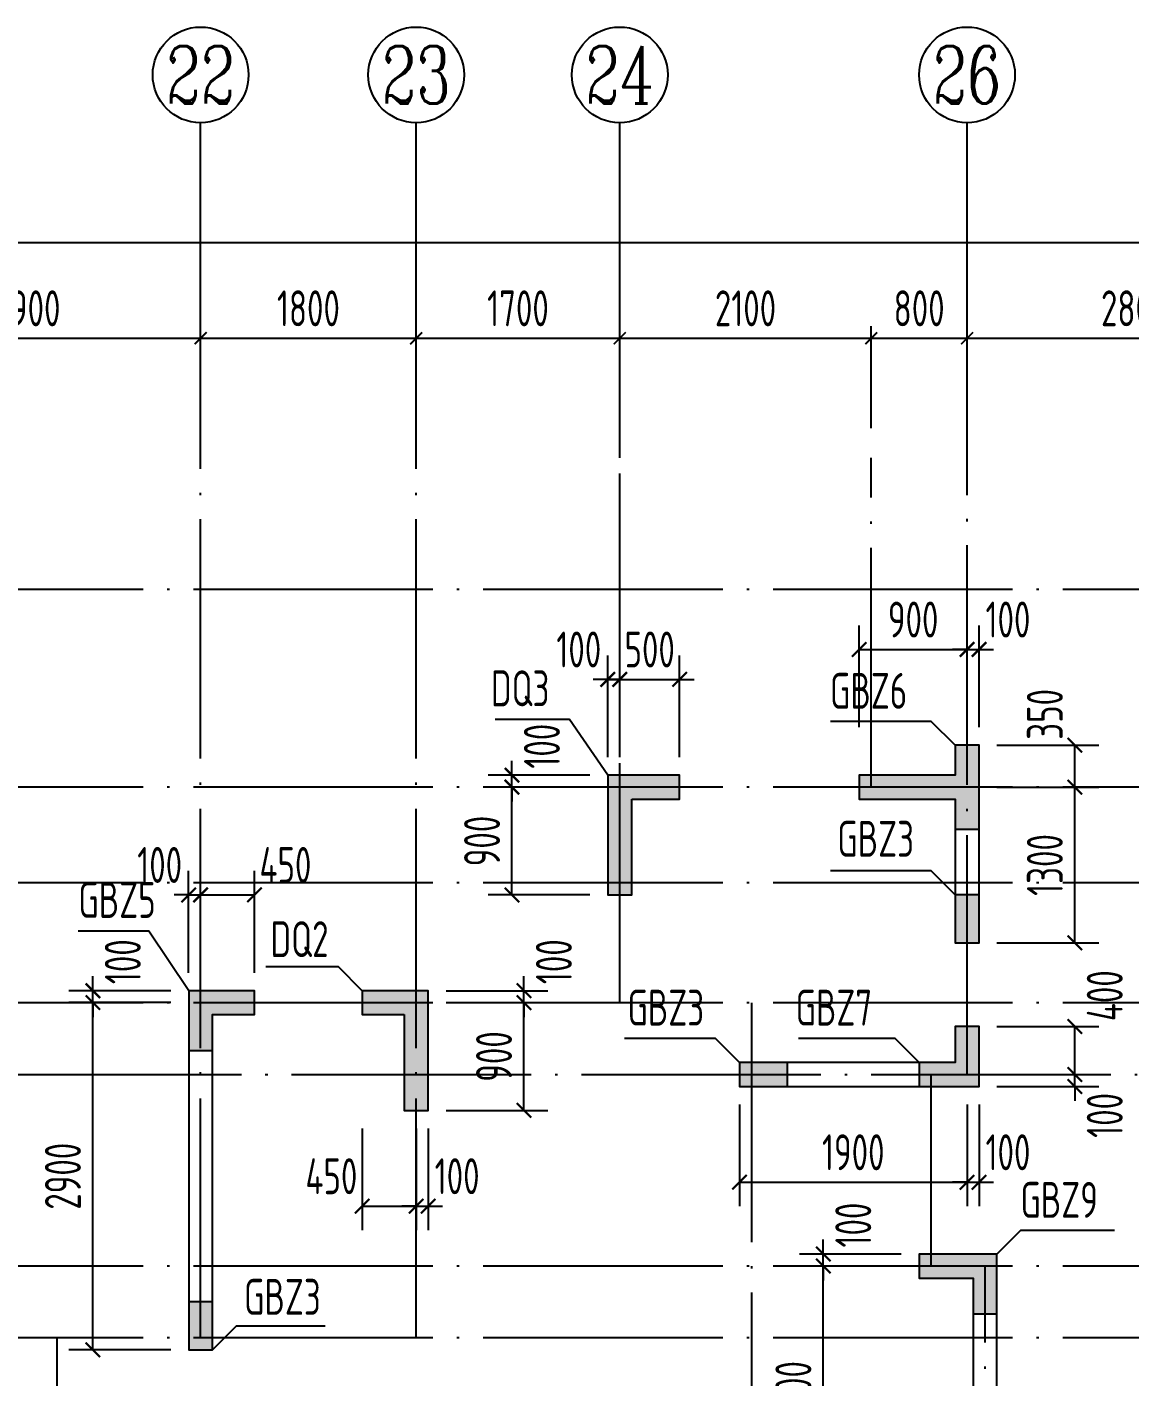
# Model space of a CAD drawing. Extents: x -668857 to 143095, y -247466 to 228182.
# Drawn here: x -299393 to -290182, y -1146 to 10131 of the extents above; entities that cross this region are included whole.
import ezdxf
from ezdxf.enums import TextEntityAlignment as Align

# ---------------------------------------------------------------- set-up
doc = ezdxf.new("R2010")
doc.units = 0
doc.header["$LTSCALE"] = 1000
doc.linetypes.add('DOTE', pattern=[2.42, 2, -0.2, 0.02, -0.2])
doc.layers.get('0').update_dxf_attribs({"linetype": 'CONTINUOUS'})
doc.layers.get('DEFPOINTS').update_dxf_attribs({"linetype": 'CONTINUOUS'})
for name, color, linetype in [('A-AXIS', 1, 'CONTINUOUS'), ('A-DOTE', 10, 'DOTE'), ('AXIS_NUM', 7, 'CONTINUOUS'), ('S-Q墙实线', 6, 'CONTINUOUS'), ('S-Q墙标注', 3, 'CONTINUOUS'), ('S-X详图填充', 252, 'CONTINUOUS'), ('S-X详图实线', 4, 'CONTINUOUS'), ('S-Y一般标注', 3, 'CONTINUOUS'), ('S-Z柱编号', 6, 'CONTINUOUS')]:
    doc.layers.add(name, color=color, linetype=linetype)
doc.styles.add('TSSD_Axis', font='complex.shx', dxfattribs={"width": 0.7, "bigfont": 'hztxt.shx'})
doc.styles.add('TSSD_DIMENSION', font='Tssdeng.shx', dxfattribs={"width": 0.7, "bigfont": 'tssdchn.shx'})
doc.styles.add('TSSD_REIN', font='tssdeng.shx', dxfattribs={"width": 0.7, "height": 300, "bigfont": 'tssdchn.shx'})
doc.styles.add('结构文字', font='zstxt.shx', dxfattribs={"width": 0.7, "bigfont": 'zshz.shx'})
doc.dimstyles.new('STRUCK', dxfattribs={"dimtxt": 400, "dimasz": 121, "dimexe": 200, "dimexo": 150, "dimgap": 115, "dimtad": 1, "dimdec": 0, "dimdsep": 46, "dimtxsty": '结构文字', "dimblk": 'ARCHTICK', "dimcen": 400, "dimclrd": 3, "dimclre": 3, "dimclrt": 7, "dimadec": 0, "dimazin": 0, "dimtfac": 1, "dimtdec": 0, "dimtix": 1, "dimtmove": 2, "dimatfit": 3, "dimldrblk": '_DIMX', "dimfxl": 0, "dimtolj": 1, "dimtzin": 0, "dimarcsym": 0})
doc.dimstyles.new('TSSD_100_100', dxfattribs={"dimtxt": 300, "dimasz": 100, "dimexe": 100, "dimexo": 250, "dimgap": 100, "dimtad": 1, "dimdec": 0, "dimzin": 0, "dimdsep": 46, "dimtxsty": 'TSSD_DIMENSION', "dimblk": 'ARCHTICK', "dimcen": 0, "dimdle": 100, "dimclrt": 7, "dimadec": 0, "dimazin": 0, "dimtfac": 1, "dimtdec": 0, "dimtix": 1, "dimtmove": 2, "dimatfit": 3, "dimldrblk": 'ARCHTICK', "dimfxl": 0, "dimtolj": 1, "dimtzin": 0, "dimarcsym": 0})

# ---------------------------------------------------------------- blocks, each defined once
blk = doc.blocks.new('ts_axno')
at = {"color": 0, "linetype": 'ByBlock', "lineweight": -2}
blk.add_circle((0, 0), 0.5, dxfattribs=at)
at = {"color": 0, "linetype": 'ByBlock', "lineweight": -2, "style": 'TSSD_Axis', "width": 0.7}
blk.add_attdef('A', text='', height=0.6, dxfattribs=at).set_placement((0, 0), align=Align.MIDDLE_CENTER)
blk = doc.blocks.new('_ArchTick')
at = {"color": 0, "linetype": 'ByBlock', "const_width": 0.15}
blk.add_lwpolyline([(-0.5, -0.5), (0.5, 0.5)], dxfattribs=at)
blk = doc.blocks.new('*D109')
at = {"layer": 'DEFPOINTS', "color": 0}
for p in [(34300, 19250), (31400, 18250), (34300, 18250)]:
    blk.add_point(p, dxfattribs=at)
at = {"layer": 'S-Y一般标注', "color": 0, "lineweight": -2}
for p, q in [((31400, 18500), (31400, 19350)), ((34300, 18500), (34300, 19350)), ((31300, 19250), (34400, 19250))]:
    blk.add_line(p, q, dxfattribs=at)
at = {"layer": 'S-Y一般标注', "color": 0, "lineweight": -2, "xscale": 100, "yscale": 100, "zscale": 100, "rotation": 180}
blk.add_blockref('_ArchTick', (31400, 19250), dxfattribs=at)
at = {"layer": 'S-Y一般标注', "color": 0, "lineweight": -2, "xscale": 100, "yscale": 100, "zscale": 100}
blk.add_blockref('_ArchTick', (34300, 19250), dxfattribs=at)
at = {"layer": 'S-Y一般标注', "color": 7, "insert": (32850, 19500), "char_height": 300, "attachment_point": 5, "style": 'TSSD_DIMENSION'}
blk.add_mtext('\\A1;2900', dxfattribs=at)
blk = doc.blocks.new('*D110')
at = {"layer": 'DEFPOINTS', "color": 0}
for p in [(36100, 19250), (34300, 18250), (36100, 18250)]:
    blk.add_point(p, dxfattribs=at)
at = {"layer": 'S-Y一般标注', "color": 0, "lineweight": -2}
for p, q in [((34300, 18500), (34300, 19350)), ((36100, 18500), (36100, 19350)), ((34200, 19250), (36200, 19250))]:
    blk.add_line(p, q, dxfattribs=at)
at = {"layer": 'S-Y一般标注', "color": 0, "lineweight": -2, "xscale": 100, "yscale": 100, "zscale": 100, "rotation": 180}
blk.add_blockref('_ArchTick', (34300, 19250), dxfattribs=at)
at = {"layer": 'S-Y一般标注', "color": 0, "lineweight": -2, "xscale": 100, "yscale": 100, "zscale": 100}
blk.add_blockref('_ArchTick', (36100, 19250), dxfattribs=at)
at = {"layer": 'S-Y一般标注', "color": 7, "insert": (35200, 19500), "char_height": 300, "attachment_point": 5, "style": 'TSSD_DIMENSION'}
blk.add_mtext('\\A1;1800', dxfattribs=at)
blk = doc.blocks.new('*D111')
at = {"layer": 'DEFPOINTS', "color": 0}
for p in [(37800, 19250), (36100, 18250), (37800, 18250)]:
    blk.add_point(p, dxfattribs=at)
at = {"layer": 'S-Y一般标注', "color": 0, "lineweight": -2}
for p, q in [((36100, 18500), (36100, 19350)), ((37800, 18500), (37800, 19350)), ((36000, 19250), (37900, 19250))]:
    blk.add_line(p, q, dxfattribs=at)
at = {"layer": 'S-Y一般标注', "color": 0, "lineweight": -2, "xscale": 100, "yscale": 100, "zscale": 100, "rotation": 180}
blk.add_blockref('_ArchTick', (36100, 19250), dxfattribs=at)
at = {"layer": 'S-Y一般标注', "color": 0, "lineweight": -2, "xscale": 100, "yscale": 100, "zscale": 100}
blk.add_blockref('_ArchTick', (37800, 19250), dxfattribs=at)
at = {"layer": 'S-Y一般标注', "color": 7, "insert": (36950, 19500), "char_height": 300, "attachment_point": 5, "style": 'TSSD_DIMENSION'}
blk.add_mtext('\\A1;1700', dxfattribs=at)
blk = doc.blocks.new('*D112')
at = {"layer": 'DEFPOINTS', "color": 0}
for p in [(40700, 19250), (39900, 18250), (40700, 18250)]:
    blk.add_point(p, dxfattribs=at)
at = {"layer": 'S-Y一般标注', "color": 0, "lineweight": -2}
for p, q in [((39900, 18500), (39900, 19350)), ((40700, 18500), (40700, 19350)), ((39800, 19250), (40800, 19250))]:
    blk.add_line(p, q, dxfattribs=at)
at = {"layer": 'S-Y一般标注', "color": 0, "lineweight": -2, "xscale": 100, "yscale": 100, "zscale": 100, "rotation": 180}
blk.add_blockref('_ArchTick', (39900, 19250), dxfattribs=at)
at = {"layer": 'S-Y一般标注', "color": 0, "lineweight": -2, "xscale": 100, "yscale": 100, "zscale": 100}
blk.add_blockref('_ArchTick', (40700, 19250), dxfattribs=at)
at = {"layer": 'S-Y一般标注', "color": 7, "insert": (40300, 19500), "char_height": 300, "attachment_point": 5, "style": 'TSSD_DIMENSION'}
blk.add_mtext('\\A1;800', dxfattribs=at)
blk = doc.blocks.new('*D113')
at = {"layer": 'DEFPOINTS', "color": 0}
for p in [(43500, 19250), (40700, 18250), (43500, 18250)]:
    blk.add_point(p, dxfattribs=at)
at = {"layer": 'S-Y一般标注', "color": 0, "lineweight": -2}
for p, q in [((40700, 18500), (40700, 19350)), ((43500, 18500), (43500, 19350)), ((40600, 19250), (43600, 19250))]:
    blk.add_line(p, q, dxfattribs=at)
at = {"layer": 'S-Y一般标注', "color": 0, "lineweight": -2, "xscale": 100, "yscale": 100, "zscale": 100, "rotation": 180}
blk.add_blockref('_ArchTick', (40700, 19250), dxfattribs=at)
at = {"layer": 'S-Y一般标注', "color": 0, "lineweight": -2, "xscale": 100, "yscale": 100, "zscale": 100}
blk.add_blockref('_ArchTick', (43500, 19250), dxfattribs=at)
at = {"layer": 'S-Y一般标注', "color": 7, "insert": (42100, 19500), "char_height": 300, "attachment_point": 5, "style": 'TSSD_DIMENSION'}
blk.add_mtext('\\A1;2800', dxfattribs=at)
blk = doc.blocks.new('*D119')
at = {"layer": 'DEFPOINTS', "color": 0}
for p in [(54600, 20050), (4600, 18250), (54600, 18250)]:
    blk.add_point(p, dxfattribs=at)
at = {"layer": 'S-Y一般标注', "color": 0, "lineweight": -2}
for p, q in [((4600, 18500), (4600, 20150)), ((54600, 18500), (54600, 20150)), ((4500, 20050), (54700, 20050))]:
    blk.add_line(p, q, dxfattribs=at)
at = {"layer": 'S-Y一般标注', "color": 0, "lineweight": -2, "xscale": 100, "yscale": 100, "zscale": 100, "rotation": 180}
blk.add_blockref('_ArchTick', (4600, 20050), dxfattribs=at)
at = {"layer": 'S-Y一般标注', "color": 0, "lineweight": -2, "xscale": 100, "yscale": 100, "zscale": 100}
blk.add_blockref('_ArchTick', (54600, 20050), dxfattribs=at)
at = {"layer": 'S-Y一般标注', "color": 7, "insert": (29600, 20300), "char_height": 300, "attachment_point": 5, "style": 'TSSD_DIMENSION'}
blk.add_mtext('\\A1;50000', dxfattribs=at)
blk = doc.blocks.new('*D132')
at = {"layer": 'DEFPOINTS', "color": 0}
for p in [(39900, 19250), (37800, 18250), (39900, 18250)]:
    blk.add_point(p, dxfattribs=at)
at = {"layer": 'S-Y一般标注', "color": 0, "lineweight": -2}
for p, q in [((37800, 18500), (37800, 19350)), ((39900, 18500), (39900, 19350)), ((37700, 19250), (40000, 19250))]:
    blk.add_line(p, q, dxfattribs=at)
at = {"layer": 'S-Y一般标注', "color": 0, "lineweight": -2, "xscale": 100, "yscale": 100, "zscale": 100, "rotation": 180}
blk.add_blockref('_ArchTick', (37800, 19250), dxfattribs=at)
at = {"layer": 'S-Y一般标注', "color": 0, "lineweight": -2, "xscale": 100, "yscale": 100, "zscale": 100}
blk.add_blockref('_ArchTick', (39900, 19250), dxfattribs=at)
at = {"layer": 'S-Y一般标注', "color": 7, "insert": (38850, 19500), "char_height": 300, "attachment_point": 5, "style": 'TSSD_DIMENSION'}
blk.add_mtext('\\A1;2100', dxfattribs=at)
blk = doc.blocks.new('*D1369')
at = {"layer": 'DEFPOINTS', "color": 0}
for p in [(-298843, 1981), (-298043, 1981), (-298043, -919)]:
    blk.add_point(p, dxfattribs=at)
at = {"layer": 'S-Q墙标注', "color": 3, "lineweight": -2}
for p, q in [((-298193, 1981), (-299043, 1981)), ((-298843, -919), (-298843, 1981)), ((-298193, -919), (-299043, -919))]:
    blk.add_line(p, q, dxfattribs=at)
at = {"layer": 'S-Q墙标注', "color": 3, "lineweight": -2, "xscale": 121, "yscale": 121, "zscale": 121}
for p, rotation in [((-298843, 1981), 90), ((-298843, -919), 270)]:
    blk.add_blockref('_ArchTick', p, dxfattribs=dict(at, rotation=rotation))
at = {"layer": 'S-Q墙标注', "color": 7, "insert": (-299093, 531), "char_height": 300, "attachment_point": 5, "rotation": 90, "style": 'TSSD_REIN'}
blk.add_mtext('\\A1;2900', dxfattribs=at)
blk = doc.blocks.new('_DIMX')
blk.add_line((-150, 0), (150, 0))
at = {"const_width": 50}
blk.add_lwpolyline([(-70, -70), (70, 70)], dxfattribs=at)
blk = doc.blocks.new('*D1370')
at = {"layer": 'DEFPOINTS', "color": 0}
for p in [(-298843, 2081), (-298043, 2081), (-298043, 1981)]:
    blk.add_point(p, dxfattribs=at)
at = {"layer": 'S-Q墙标注', "color": 3, "lineweight": -2}
for p, q in [((-298843, 2081), (-298843, 2202)), ((-298193, 2081), (-299043, 2081)), ((-298843, 1981), (-298843, 2081)), ((-298193, 1981), (-299043, 1981)), ((-298843, 1981), (-298843, 1860))]:
    blk.add_line(p, q, dxfattribs=at)
at = {"layer": 'S-Q墙标注', "color": 3, "lineweight": -2, "xscale": 121, "yscale": 121, "zscale": 121}
for p, rotation in [((-298843, 2081), 270), ((-298843, 1981), 90)]:
    blk.add_blockref('_ArchTick', p, dxfattribs=dict(at, rotation=rotation))
at = {"layer": 'S-Q墙标注', "color": 7, "insert": (-298593, 2323), "char_height": 300, "attachment_point": 5, "rotation": 90, "style": 'TSSD_REIN'}
blk.add_mtext('\\A1;100', dxfattribs=at)
blk = doc.blocks.new('*D1371')
at = {"layer": 'DEFPOINTS', "color": 0}
for p in [(-297943, 2881), (-298043, 2081), (-297943, 2081)]:
    blk.add_point(p, dxfattribs=at)
at = {"layer": 'S-Q墙标注', "color": 3, "lineweight": -2}
for p, q in [((-298043, 2231), (-298043, 3081)), ((-297943, 2231), (-297943, 3081)), ((-298043, 2881), (-298164, 2881)), ((-298043, 2881), (-297943, 2881)), ((-297943, 2881), (-297822, 2881))]:
    blk.add_line(p, q, dxfattribs=at)
at = {"layer": 'S-Q墙标注', "color": 3, "lineweight": -2, "xscale": 121, "yscale": 121, "zscale": 121}
blk.add_blockref('_ArchTick', (-298043, 2881), dxfattribs=at)
at = {"layer": 'S-Q墙标注', "color": 3, "lineweight": -2, "xscale": 121, "yscale": 121, "zscale": 121, "rotation": 180}
blk.add_blockref('_ArchTick', (-297943, 2881), dxfattribs=at)
at = {"layer": 'S-Q墙标注', "color": 7, "insert": (-298285, 3131), "char_height": 300, "attachment_point": 5, "style": 'TSSD_REIN'}
blk.add_mtext('\\A1;100', dxfattribs=at)
blk = doc.blocks.new('*D1372')
at = {"layer": 'DEFPOINTS', "color": 0}
for p in [(-297493, 2881), (-297943, 2081), (-297493, 2081)]:
    blk.add_point(p, dxfattribs=at)
at = {"layer": 'S-Q墙标注', "color": 3, "lineweight": -2}
for p, q in [((-297943, 2231), (-297943, 3081)), ((-297493, 2231), (-297493, 3081)), ((-297943, 2881), (-297493, 2881))]:
    blk.add_line(p, q, dxfattribs=at)
at = {"layer": 'S-Q墙标注', "color": 3, "lineweight": -2, "xscale": 121, "yscale": 121, "zscale": 121, "rotation": 180}
blk.add_blockref('_ArchTick', (-297943, 2881), dxfattribs=at)
at = {"layer": 'S-Q墙标注', "color": 3, "lineweight": -2, "xscale": 121, "yscale": 121, "zscale": 121}
blk.add_blockref('_ArchTick', (-297493, 2881), dxfattribs=at)
at = {"layer": 'S-Q墙标注', "color": 7, "insert": (-297235, 3131), "char_height": 300, "attachment_point": 5, "style": 'TSSD_REIN'}
blk.add_mtext('\\A1;450', dxfattribs=at)
blk = doc.blocks.new('*D1373')
at = {"layer": 'DEFPOINTS', "color": 0}
for p in [(-296043, 1981), (-295243, 1981), (-296043, 1081)]:
    blk.add_point(p, dxfattribs=at)
at = {"layer": 'S-Q墙标注', "color": 3, "lineweight": -2}
for p, q in [((-295893, 1981), (-295043, 1981)), ((-295243, 1081), (-295243, 1981)), ((-295893, 1081), (-295043, 1081))]:
    blk.add_line(p, q, dxfattribs=at)
at = {"layer": 'S-Q墙标注', "color": 3, "lineweight": -2, "xscale": 121, "yscale": 121, "zscale": 121}
for p, rotation in [((-295243, 1981), 90), ((-295243, 1081), 270)]:
    blk.add_blockref('_ArchTick', p, dxfattribs=dict(at, rotation=rotation))
at = {"layer": 'S-Q墙标注', "color": 7, "insert": (-295493, 1531), "char_height": 300, "attachment_point": 5, "rotation": 90, "style": 'TSSD_REIN'}
blk.add_mtext('\\A1;900', dxfattribs=at)
blk = doc.blocks.new('*D1374')
at = {"layer": 'DEFPOINTS', "color": 0}
for p in [(-296043, 2081), (-295243, 2081), (-296043, 1981)]:
    blk.add_point(p, dxfattribs=at)
at = {"layer": 'S-Q墙标注', "color": 3, "lineweight": -2}
for p, q in [((-295243, 2081), (-295243, 2202)), ((-295893, 2081), (-295043, 2081)), ((-295243, 1981), (-295243, 2081)), ((-295893, 1981), (-295043, 1981)), ((-295243, 1981), (-295243, 1860))]:
    blk.add_line(p, q, dxfattribs=at)
at = {"layer": 'S-Q墙标注', "color": 3, "lineweight": -2, "xscale": 121, "yscale": 121, "zscale": 121}
for p, rotation in [((-295243, 2081), 270), ((-295243, 1981), 90)]:
    blk.add_blockref('_ArchTick', p, dxfattribs=dict(at, rotation=rotation))
at = {"layer": 'S-Q墙标注', "color": 7, "insert": (-294993, 2323), "char_height": 300, "attachment_point": 5, "rotation": 90, "style": 'TSSD_REIN'}
blk.add_mtext('\\A1;100', dxfattribs=at)
blk = doc.blocks.new('*D1375')
at = {"layer": 'DEFPOINTS', "color": 0}
for p in [(-296593, 1081), (-296143, 1081), (-296143, 281)]:
    blk.add_point(p, dxfattribs=at)
at = {"layer": 'S-Q墙标注', "color": 3, "lineweight": -2}
for p, q in [((-296593, 931), (-296593, 81)), ((-296143, 931), (-296143, 81)), ((-296593, 281), (-296143, 281))]:
    blk.add_line(p, q, dxfattribs=at)
at = {"layer": 'S-Q墙标注', "color": 3, "lineweight": -2, "xscale": 121, "yscale": 121, "zscale": 121, "rotation": 180}
blk.add_blockref('_ArchTick', (-296593, 281), dxfattribs=at)
at = {"layer": 'S-Q墙标注', "color": 3, "lineweight": -2, "xscale": 121, "yscale": 121, "zscale": 121}
blk.add_blockref('_ArchTick', (-296143, 281), dxfattribs=at)
at = {"layer": 'S-Q墙标注', "color": 7, "insert": (-296851, 531), "char_height": 300, "attachment_point": 5, "style": 'TSSD_REIN'}
blk.add_mtext('\\A1;450', dxfattribs=at)
blk = doc.blocks.new('*D1376')
at = {"layer": 'DEFPOINTS', "color": 0}
for p in [(-296143, 1081), (-296043, 1081), (-296043, 281)]:
    blk.add_point(p, dxfattribs=at)
at = {"layer": 'S-Q墙标注', "color": 3, "lineweight": -2}
for p, q in [((-296143, 931), (-296143, 81)), ((-296043, 931), (-296043, 81)), ((-296143, 281), (-296264, 281)), ((-296143, 281), (-296043, 281)), ((-296043, 281), (-295922, 281))]:
    blk.add_line(p, q, dxfattribs=at)
at = {"layer": 'S-Q墙标注', "color": 3, "lineweight": -2, "xscale": 121, "yscale": 121, "zscale": 121}
blk.add_blockref('_ArchTick', (-296143, 281), dxfattribs=at)
at = {"layer": 'S-Q墙标注', "color": 3, "lineweight": -2, "xscale": 121, "yscale": 121, "zscale": 121, "rotation": 180}
blk.add_blockref('_ArchTick', (-296043, 281), dxfattribs=at)
at = {"layer": 'S-Q墙标注', "color": 7, "insert": (-295801, 531), "char_height": 300, "attachment_point": 5, "style": 'TSSD_REIN'}
blk.add_mtext('\\A1;100', dxfattribs=at)
blk = doc.blocks.new('*D1377')
at = {"layer": 'DEFPOINTS', "color": 0}
for p in [(-291443, 1381), (-290643, 1381), (-291443, 1281)]:
    blk.add_point(p, dxfattribs=at)
at = {"layer": 'S-Q墙标注', "color": 3, "lineweight": -2}
for p, q in [((-290643, 1381), (-290643, 1502)), ((-291293, 1381), (-290443, 1381)), ((-290643, 1281), (-290643, 1381)), ((-291293, 1281), (-290443, 1281)), ((-290643, 1281), (-290643, 1160))]:
    blk.add_line(p, q, dxfattribs=at)
at = {"layer": 'S-Q墙标注', "color": 3, "lineweight": -2, "xscale": 121, "yscale": 121, "zscale": 121}
for p, rotation in [((-290643, 1381), 270), ((-290643, 1281), 90)]:
    blk.add_blockref('_ArchTick', p, dxfattribs=dict(at, rotation=rotation))
at = {"layer": 'S-Q墙标注', "color": 7, "insert": (-290393, 1039), "char_height": 300, "attachment_point": 5, "rotation": 90, "style": 'TSSD_REIN'}
blk.add_mtext('\\A1;100', dxfattribs=at)
blk = doc.blocks.new('*D1378')
at = {"layer": 'DEFPOINTS', "color": 0}
for p in [(-291443, 1781), (-290643, 1781), (-291443, 1381)]:
    blk.add_point(p, dxfattribs=at)
at = {"layer": 'S-Q墙标注', "color": 3, "lineweight": -2}
for p, q in [((-291293, 1781), (-290443, 1781)), ((-290643, 1381), (-290643, 1781)), ((-291293, 1381), (-290443, 1381))]:
    blk.add_line(p, q, dxfattribs=at)
at = {"layer": 'S-Q墙标注', "color": 3, "lineweight": -2, "xscale": 121, "yscale": 121, "zscale": 121}
for p, rotation in [((-290643, 1781), 90), ((-290643, 1381), 270)]:
    blk.add_blockref('_ArchTick', p, dxfattribs=dict(at, rotation=rotation))
at = {"layer": 'S-Q墙标注', "color": 7, "insert": (-290393, 2039), "char_height": 300, "attachment_point": 5, "rotation": 90, "style": 'TSSD_REIN'}
blk.add_mtext('\\A1;400', dxfattribs=at)
blk = doc.blocks.new('*D1379')
at = {"layer": 'DEFPOINTS', "color": 0}
for p in [(-293443, 1281), (-291543, 1281), (-291543, 481)]:
    blk.add_point(p, dxfattribs=at)
at = {"layer": 'S-Q墙标注', "color": 3, "lineweight": -2}
for p, q in [((-293443, 1131), (-293443, 281)), ((-291543, 1131), (-291543, 281)), ((-293443, 481), (-291543, 481))]:
    blk.add_line(p, q, dxfattribs=at)
at = {"layer": 'S-Q墙标注', "color": 3, "lineweight": -2, "xscale": 121, "yscale": 121, "zscale": 121, "rotation": 180}
blk.add_blockref('_ArchTick', (-293443, 481), dxfattribs=at)
at = {"layer": 'S-Q墙标注', "color": 3, "lineweight": -2, "xscale": 121, "yscale": 121, "zscale": 121}
blk.add_blockref('_ArchTick', (-291543, 481), dxfattribs=at)
at = {"layer": 'S-Q墙标注', "color": 7, "insert": (-292493, 731), "char_height": 300, "attachment_point": 5, "style": 'TSSD_REIN'}
blk.add_mtext('\\A1;1900', dxfattribs=at)
blk = doc.blocks.new('*D1380')
at = {"layer": 'DEFPOINTS', "color": 0}
for p in [(-291543, 1281), (-291443, 1281), (-291443, 481)]:
    blk.add_point(p, dxfattribs=at)
at = {"layer": 'S-Q墙标注', "color": 3, "lineweight": -2}
for p, q in [((-291543, 1131), (-291543, 281)), ((-291443, 1131), (-291443, 281)), ((-291543, 481), (-291664, 481)), ((-291543, 481), (-291443, 481)), ((-291443, 481), (-291322, 481))]:
    blk.add_line(p, q, dxfattribs=at)
at = {"layer": 'S-Q墙标注', "color": 3, "lineweight": -2, "xscale": 121, "yscale": 121, "zscale": 121}
blk.add_blockref('_ArchTick', (-291543, 481), dxfattribs=at)
at = {"layer": 'S-Q墙标注', "color": 3, "lineweight": -2, "xscale": 121, "yscale": 121, "zscale": 121, "rotation": 180}
blk.add_blockref('_ArchTick', (-291443, 481), dxfattribs=at)
at = {"layer": 'S-Q墙标注', "color": 7, "insert": (-291201, 731), "char_height": 300, "attachment_point": 5, "style": 'TSSD_REIN'}
blk.add_mtext('\\A1;100', dxfattribs=at)
blk = doc.blocks.new('*D1381')
at = {"layer": 'DEFPOINTS', "color": 0}
for p in [(-295343, 3781), (-294543, 3781), (-294543, 2881)]:
    blk.add_point(p, dxfattribs=at)
at = {"layer": 'S-Q墙标注', "color": 3, "lineweight": -2}
for p, q in [((-294693, 3781), (-295543, 3781)), ((-295343, 2881), (-295343, 3781)), ((-294693, 2881), (-295543, 2881))]:
    blk.add_line(p, q, dxfattribs=at)
at = {"layer": 'S-Q墙标注', "color": 3, "lineweight": -2, "xscale": 121, "yscale": 121, "zscale": 121}
for p, rotation in [((-295343, 3781), 90), ((-295343, 2881), 270)]:
    blk.add_blockref('_ArchTick', p, dxfattribs=dict(at, rotation=rotation))
at = {"layer": 'S-Q墙标注', "color": 7, "insert": (-295593, 3331), "char_height": 300, "attachment_point": 5, "rotation": 90, "style": 'TSSD_REIN'}
blk.add_mtext('\\A1;900', dxfattribs=at)
blk = doc.blocks.new('*D1382')
at = {"layer": 'DEFPOINTS', "color": 0}
for p in [(-295343, 3881), (-294543, 3881), (-294543, 3781)]:
    blk.add_point(p, dxfattribs=at)
at = {"layer": 'S-Q墙标注', "color": 3, "lineweight": -2}
for p, q in [((-295343, 3881), (-295343, 4002)), ((-294693, 3881), (-295543, 3881)), ((-295343, 3781), (-295343, 3881)), ((-294693, 3781), (-295543, 3781)), ((-295343, 3781), (-295343, 3660))]:
    blk.add_line(p, q, dxfattribs=at)
at = {"layer": 'S-Q墙标注', "color": 3, "lineweight": -2, "xscale": 121, "yscale": 121, "zscale": 121}
for p, rotation in [((-295343, 3881), 270), ((-295343, 3781), 90)]:
    blk.add_blockref('_ArchTick', p, dxfattribs=dict(at, rotation=rotation))
at = {"layer": 'S-Q墙标注', "color": 7, "insert": (-295093, 4123), "char_height": 300, "attachment_point": 5, "rotation": 90, "style": 'TSSD_REIN'}
blk.add_mtext('\\A1;100', dxfattribs=at)
blk = doc.blocks.new('*D1383')
at = {"layer": 'DEFPOINTS', "color": 0}
for p in [(-294443, 4681), (-294543, 3881), (-294443, 3881)]:
    blk.add_point(p, dxfattribs=at)
at = {"layer": 'S-Q墙标注', "color": 3, "lineweight": -2}
for p, q in [((-294543, 4031), (-294543, 4881)), ((-294443, 4031), (-294443, 4881)), ((-294543, 4681), (-294664, 4681)), ((-294543, 4681), (-294443, 4681)), ((-294443, 4681), (-294322, 4681))]:
    blk.add_line(p, q, dxfattribs=at)
at = {"layer": 'S-Q墙标注', "color": 3, "lineweight": -2, "xscale": 121, "yscale": 121, "zscale": 121}
blk.add_blockref('_ArchTick', (-294543, 4681), dxfattribs=at)
at = {"layer": 'S-Q墙标注', "color": 3, "lineweight": -2, "xscale": 121, "yscale": 121, "zscale": 121, "rotation": 180}
blk.add_blockref('_ArchTick', (-294443, 4681), dxfattribs=at)
at = {"layer": 'S-Q墙标注', "color": 7, "insert": (-294785, 4931), "char_height": 300, "attachment_point": 5, "style": 'TSSD_REIN'}
blk.add_mtext('\\A1;100', dxfattribs=at)
blk = doc.blocks.new('*D1384')
at = {"layer": 'DEFPOINTS', "color": 0}
for p in [(-293943, 4681), (-294443, 3881), (-293943, 3881)]:
    blk.add_point(p, dxfattribs=at)
at = {"layer": 'S-Q墙标注', "color": 3, "lineweight": -2}
for p, q in [((-294443, 4031), (-294443, 4881)), ((-293943, 4031), (-293943, 4881)), ((-294443, 4681), (-294564, 4681)), ((-294443, 4681), (-293943, 4681)), ((-293943, 4681), (-293822, 4681))]:
    blk.add_line(p, q, dxfattribs=at)
at = {"layer": 'S-Q墙标注', "color": 3, "lineweight": -2, "xscale": 121, "yscale": 121, "zscale": 121}
blk.add_blockref('_ArchTick', (-294443, 4681), dxfattribs=at)
at = {"layer": 'S-Q墙标注', "color": 3, "lineweight": -2, "xscale": 121, "yscale": 121, "zscale": 121, "rotation": 180}
blk.add_blockref('_ArchTick', (-293943, 4681), dxfattribs=at)
at = {"layer": 'S-Q墙标注', "color": 7, "insert": (-294193, 4931), "char_height": 300, "attachment_point": 5, "style": 'TSSD_REIN'}
blk.add_mtext('\\A1;500', dxfattribs=at)
blk = doc.blocks.new('*D1386')
at = {"layer": 'DEFPOINTS', "color": 0}
for p in [(-292743, -219), (-291943, -219), (-291943, -2319)]:
    blk.add_point(p, dxfattribs=at)
at = {"layer": 'S-Q墙标注', "color": 3, "lineweight": -2}
for p, q in [((-292093, -219), (-292943, -219)), ((-292743, -2319), (-292743, -219)), ((-292093, -2319), (-292943, -2319))]:
    blk.add_line(p, q, dxfattribs=at)
at = {"layer": 'S-Q墙标注', "color": 3, "lineweight": -2, "xscale": 121, "yscale": 121, "zscale": 121}
for p, rotation in [((-292743, -219), 90), ((-292743, -2319), 270)]:
    blk.add_blockref('_ArchTick', p, dxfattribs=dict(at, rotation=rotation))
at = {"layer": 'S-Q墙标注', "color": 7, "insert": (-292993, -1269), "char_height": 300, "attachment_point": 5, "rotation": 90, "style": 'TSSD_REIN'}
blk.add_mtext('\\A1;2100', dxfattribs=at)
blk = doc.blocks.new('*D1387')
at = {"layer": 'DEFPOINTS', "color": 0}
for p in [(-292743, -119), (-291943, -119), (-291943, -219)]:
    blk.add_point(p, dxfattribs=at)
at = {"layer": 'S-Q墙标注', "color": 3, "lineweight": -2}
for p, q in [((-292743, -119), (-292743, 2)), ((-292093, -119), (-292943, -119)), ((-292093, -219), (-292943, -219)), ((-292743, -219), (-292743, -119)), ((-292743, -219), (-292743, -340))]:
    blk.add_line(p, q, dxfattribs=at)
at = {"layer": 'S-Q墙标注', "color": 3, "lineweight": -2, "xscale": 121, "yscale": 121, "zscale": 121}
for p, rotation in [((-292743, -119), 270), ((-292743, -219), 90)]:
    blk.add_blockref('_ArchTick', p, dxfattribs=dict(at, rotation=rotation))
at = {"layer": 'S-Q墙标注', "color": 7, "insert": (-292493, 123), "char_height": 300, "attachment_point": 5, "rotation": 90, "style": 'TSSD_REIN'}
blk.add_mtext('\\A1;100', dxfattribs=at)
blk = doc.blocks.new('*D1289')
at = {"layer": 'DEFPOINTS', "color": 0}
for p in [(-291443, 3781), (-290643, 3781), (-291443, 2481)]:
    blk.add_point(p, dxfattribs=at)
at = {"layer": 'S-Q墙标注', "color": 3, "lineweight": -2}
for p, q in [((-291293, 3781), (-290443, 3781)), ((-290643, 2481), (-290643, 3781)), ((-291293, 2481), (-290443, 2481))]:
    blk.add_line(p, q, dxfattribs=at)
at = {"layer": 'S-Q墙标注', "color": 3, "lineweight": -2, "xscale": 121, "yscale": 121, "zscale": 121}
for p, rotation in [((-290643, 3781), 90), ((-290643, 2481), 270)]:
    blk.add_blockref('_ArchTick', p, dxfattribs=dict(at, rotation=rotation))
at = {"layer": 'S-Q墙标注', "color": 7, "insert": (-290893, 3131), "char_height": 300, "attachment_point": 5, "rotation": 90, "style": 'TSSD_REIN'}
blk.add_mtext('\\A1;1300', dxfattribs=at)
blk = doc.blocks.new('*D1290')
at = {"layer": 'DEFPOINTS', "color": 0}
for p in [(-291443, 4131), (-290643, 4131), (-291443, 3781)]:
    blk.add_point(p, dxfattribs=at)
at = {"layer": 'S-Q墙标注', "color": 3, "lineweight": -2}
for p, q in [((-291293, 4131), (-290443, 4131)), ((-290643, 3781), (-290643, 4131)), ((-291293, 3781), (-290443, 3781))]:
    blk.add_line(p, q, dxfattribs=at)
at = {"layer": 'S-Q墙标注', "color": 3, "lineweight": -2, "xscale": 121, "yscale": 121, "zscale": 121}
for p, rotation in [((-290643, 4131), 90), ((-290643, 3781), 270)]:
    blk.add_blockref('_ArchTick', p, dxfattribs=dict(at, rotation=rotation))
at = {"layer": 'S-Q墙标注', "color": 7, "insert": (-290893, 4389), "char_height": 300, "attachment_point": 5, "rotation": 90, "style": 'TSSD_REIN'}
blk.add_mtext('\\A1;350', dxfattribs=at)
blk = doc.blocks.new('*D1291')
at = {"layer": 'DEFPOINTS', "color": 0}
for p in [(-291543, 4931), (-292443, 4131), (-291543, 4131)]:
    blk.add_point(p, dxfattribs=at)
at = {"layer": 'S-Q墙标注', "color": 3, "lineweight": -2}
for p, q in [((-292443, 4281), (-292443, 5131)), ((-291543, 4281), (-291543, 5131)), ((-292443, 4931), (-291543, 4931))]:
    blk.add_line(p, q, dxfattribs=at)
at = {"layer": 'S-Q墙标注', "color": 3, "lineweight": -2, "xscale": 121, "yscale": 121, "zscale": 121, "rotation": 180}
blk.add_blockref('_ArchTick', (-292443, 4931), dxfattribs=at)
at = {"layer": 'S-Q墙标注', "color": 3, "lineweight": -2, "xscale": 121, "yscale": 121, "zscale": 121}
blk.add_blockref('_ArchTick', (-291543, 4931), dxfattribs=at)
at = {"layer": 'S-Q墙标注', "color": 7, "insert": (-291993, 5181), "char_height": 300, "attachment_point": 5, "style": 'TSSD_REIN'}
blk.add_mtext('\\A1;900', dxfattribs=at)
blk = doc.blocks.new('*D1292')
at = {"layer": 'DEFPOINTS', "color": 0}
for p in [(-291443, 4931), (-291543, 4131), (-291443, 4131)]:
    blk.add_point(p, dxfattribs=at)
at = {"layer": 'S-Q墙标注', "color": 3, "lineweight": -2}
for p, q in [((-291543, 4281), (-291543, 5131)), ((-291443, 4281), (-291443, 5131)), ((-291543, 4931), (-291664, 4931)), ((-291543, 4931), (-291443, 4931)), ((-291443, 4931), (-291322, 4931))]:
    blk.add_line(p, q, dxfattribs=at)
at = {"layer": 'S-Q墙标注', "color": 3, "lineweight": -2, "xscale": 121, "yscale": 121, "zscale": 121}
blk.add_blockref('_ArchTick', (-291543, 4931), dxfattribs=at)
at = {"layer": 'S-Q墙标注', "color": 3, "lineweight": -2, "xscale": 121, "yscale": 121, "zscale": 121, "rotation": 180}
blk.add_blockref('_ArchTick', (-291443, 4931), dxfattribs=at)
at = {"layer": 'S-Q墙标注', "color": 7, "insert": (-291201, 5181), "char_height": 300, "attachment_point": 5, "style": 'TSSD_REIN'}
blk.add_mtext('\\A1;100', dxfattribs=at)
blk = doc.blocks.new('20210726.16395156')
at = {"layer": 'A-AXIS'}
for p, q in [((34300, 18249.9), (34300, 21049.9)), ((36100, 18249.9), (36100, 21049.9)), ((37800, 18249.9), (37800, 21049.9)), ((40700, 18249.9), (40700, 21049.9))]:
    blk.add_line(p, q, dxfattribs=at)
at = {"layer": 'A-DOTE'}
for p, q in [((34300, 10900), (34300, 18249.9)), ((36100, 10900), (36100, 18249.9)), ((37800, 13700), (37800, 18249.9)), ((39900, 15500), (39900, 18249.9)), ((40700, 13100.3), (40700, 18249.9)), ((55600, 17150), (3600, 17150)), ((55600, 15500), (3600, 15500)), ((55600, 14700), (3600, 14700)), ((55600, 13700), (3600, 13700)), ((38900.2, 13700), (38900, 3600)), ((3600, 13100.3), (55600, 13100.3)), ((40400, 11500), (40400, 13100)), ((55600, 11500), (3600, 11500)), ((40850, 3600.2), (40850, 11500)), ((55600, 10900), (3600, 10900)), ((33100, 10900), (33100, 3600))]:
    blk.add_line(p, q, dxfattribs=at)
at = {"layer": 'A-AXIS'}
ref = blk.add_blockref('ts_axno', (34300, 21449.9), dxfattribs=dict(at, xscale=800, yscale=800, zscale=800))
ref.add_attrib('14', '22', dxfattribs={"layer": 'AXIS_NUM', "height": 480, "style": 'TSSD_Axis', "width": 0.7}).set_placement((34300, 21449.9), align=Align.MIDDLE_CENTER)
ref = blk.add_blockref('ts_axno', (36100, 21449.9), dxfattribs=dict(at, xscale=800, yscale=800, zscale=800))
ref.add_attrib('15', '23', dxfattribs={"layer": 'AXIS_NUM', "height": 480, "style": 'TSSD_Axis', "width": 0.7}).set_placement((36100, 21449.9), align=Align.MIDDLE_CENTER)
ref = blk.add_blockref('ts_axno', (37800, 21449.9), dxfattribs=dict(at, xscale=800, yscale=800, zscale=800))
ref.add_attrib('16', '24', dxfattribs={"layer": 'AXIS_NUM', "height": 480, "style": 'TSSD_Axis', "width": 0.7}).set_placement((37800, 21449.9), align=Align.MIDDLE_CENTER)
ref = blk.add_blockref('ts_axno', (40700, 21449.9), dxfattribs=dict(at, xscale=800, yscale=800, zscale=800))
ref.add_attrib('17', '26', dxfattribs={"layer": 'AXIS_NUM', "height": 480, "style": 'TSSD_Axis', "width": 0.7}).set_placement((40700, 21449.9), align=Align.MIDDLE_CENTER)
at = {"layer": 'S-Y一般标注'}
for base, p1, p2, picture, middle in [((54600, 20049.9), (4600, 18249.9), (54600, 18249.9), '*D119', (29600, 20299.9)), ((34300, 19249.9), (31400, 18249.9), (34300, 18249.9), '*D109', (32850, 19499.9)), ((36100, 19249.9), (34300, 18249.9), (36100, 18249.9), '*D110', (35200, 19499.9)), ((37800, 19249.9), (36100, 18249.9), (37800, 18249.9), '*D111', (36950, 19499.9)), ((39900, 19249.9), (37800, 18249.9), (39900, 18249.9), '*D132', (38850, 19499.9)), ((40700, 19249.9), (39900, 18249.9), (40700, 18249.9), '*D112', (40300, 19499.9)), ((43500, 19249.9), (40700, 18249.9), (43500, 18249.9), '*D113', (42100, 19499.9))]:
    dim = blk.add_linear_dim(base=base, p1=p1, p2=p2, dimstyle='TSSD_100_100', dxfattribs=at)
    dim.commit()
    dim.dimension.update_dxf_attribs({"geometry": picture, "text_midpoint": middle})

msp = doc.modelspace()

# ---------------------------------------------------------------- hatches: boundary and pattern name
at = {"layer": 'S-X详图填充'}
h = msp.add_hatch(color=256, dxfattribs=at)
h.dxf.hatch_style = 1
h.paths.add_polyline_path([(-291642.91, 3430.22), (-291442.91, 3430.22), (-291442.91, 4130.68), (-291642.91, 4130.68), (-291642.91, 3880.68), (-292443.04, 3880.68), (-292443.04, 3680.68), (-291642.91, 3680.68)])
h = msp.add_hatch(color=256, dxfattribs=at)
h.dxf.hatch_style = 1
h.paths.add_polyline_path([(-294342.91, 3680.68), (-293943, 3680.68), (-293943, 3880.68), (-294542.91, 3880.68), (-294542.91, 2880.68), (-294342.91, 2880.68)])
h = msp.add_hatch(color=256, dxfattribs=at)
h.dxf.hatch_style = 1
h.paths.add_polyline_path([(-291442.91, 2880.68), (-291642.91, 2880.68), (-291642.91, 2480.68), (-291442.91, 2480.68)])
h = msp.add_hatch(color=256, dxfattribs=at)
h.dxf.hatch_style = 1
h.paths.add_polyline_path([(-298042.91, 1580.68), (-297842.91, 1580.68), (-297842.91, 1880.68), (-297492.91, 1880.68), (-297492.91, 2080.68), (-298042.91, 2080.68)])
h = msp.add_hatch(color=256, dxfattribs=at)
h.dxf.hatch_style = 1
h.paths.add_polyline_path([(-296242.91, 1880.68), (-296242.91, 1080.68), (-296042.91, 1080.68), (-296042.91, 2080.68), (-296592.82, 2080.68), (-296592.82, 1880.68)])
h = msp.add_hatch(color=256, dxfattribs=at)
h.dxf.hatch_style = 1
h.paths.add_polyline_path([(-291942.91, 1480.95), (-291942.91, 1280.95), (-291442.91, 1280.95), (-291442.91, 1780.95), (-291642.91, 1780.95), (-291642.91, 1480.95)])
h = msp.add_hatch(color=256, dxfattribs=at)
h.dxf.hatch_style = 1
h.paths.add_polyline_path([(-293042.91, 1280.95), (-293042.91, 1480.95), (-293442.91, 1480.95), (-293442.91, 1280.95)])
h = msp.add_hatch(color=256, dxfattribs=at)
h.dxf.hatch_style = 1
h.paths.add_polyline_path([(-291492.91, -619.32), (-291292.91, -619.32), (-291292.91, -119.32), (-291942.98, -119.32), (-291942.98, -319.32), (-291492.91, -319.32)])
h = msp.add_hatch(color=256, dxfattribs=at)
h.dxf.hatch_style = 1
h.paths.add_polyline_path([(-297842.91, -519.32), (-298042.91, -519.32), (-298042.91, -919.32), (-297842.91, -919.32)])

# ---------------------------------------------------------------- linework, layer by layer
at = {"layer": 'S-Q墙实线'}
msp.add_lwpolyline([(-291442.91, 3780.68), (-291442.91, 4130.68), (-291642.91, 4130.68), (-291642.91, 3880.68), (-292443.04, 3880.68), (-292443.04, 3680.68), (-291642.91, 3680.68), (-291642.91, 2480.68), (-291442.91, 2480.68), (-291442.91, 3780.68)], dxfattribs=at)
for points in [[(-294342.91, 3680.68), (-293943, 3680.68), (-293943, 3880.68), (-294542.91, 3880.68), (-294542.91, 2880.68), (-294342.91, 2880.68)], [(-298042.91, 2080.68), (-298042.91, -919.32), (-297842.91, -919.32), (-297842.91, 1880.68), (-297492.91, 1880.68), (-297492.91, 2080.68)], [(-296242.91, 1880.68), (-296242.91, 1080.68), (-296042.91, 1080.68), (-296042.91, 2080.68), (-296592.82, 2080.68), (-296592.82, 1880.68)], [(-293442.91, 1280.95), (-291842.98, 1280.95), (-291442.91, 1280.95), (-291442.91, 1780.95), (-291642.91, 1780.95), (-291642.91, 1480.95), (-291842.98, 1480.95), (-293442.91, 1480.95)], [(-291492.91, -319.32), (-291492.91, -2419.32), (-291092.91, -2419.32), (-291092.91, -2219.32), (-291292.91, -2219.32), (-291292.91, -119.32), (-291942.98, -119.32), (-291942.98, -319.32)]]:
    msp.add_lwpolyline(points, close=True, dxfattribs=at)
at = {"layer": 'S-X详图实线'}
for points in [[(-291642.91, 3430.22), (-291442.91, 3430.22), (-291442.91, 4130.68), (-291642.91, 4130.68), (-291642.91, 3880.68), (-292443.04, 3880.68), (-292443.04, 3680.68), (-291642.91, 3680.68), (-291642.91, 3680.68)], [(-294342.91, 3680.68), (-293943, 3680.68), (-293943, 3880.68), (-294542.91, 3880.68), (-294542.91, 2880.68), (-294342.91, 2880.68), (-294342.91, 3680.68)], [(-291442.91, 2880.68), (-291642.91, 2880.68), (-291642.91, 2480.68), (-291442.91, 2480.68), (-291442.91, 2880.68)], [(-298042.91, 1580.68), (-297842.91, 1580.68), (-297842.91, 1880.68), (-297492.91, 1880.68), (-297492.91, 2080.68), (-298042.91, 2080.68), (-298042.91, 1580.68)], [(-296242.91, 1880.68), (-296242.91, 1080.68), (-296042.91, 1080.68), (-296042.91, 2080.68), (-296592.82, 2080.68), (-296592.82, 1880.68), (-296242.91, 1880.68)], [(-291942.91, 1480.95), (-291942.91, 1280.95), (-291442.91, 1280.95), (-291442.91, 1780.95), (-291642.91, 1780.95), (-291642.91, 1480.95), (-291942.91, 1480.95)], [(-293042.91, 1280.95), (-293042.91, 1480.95), (-293442.91, 1480.95), (-293442.91, 1280.95), (-293042.91, 1280.95)], [(-291492.91, -619.32), (-291292.91, -619.32), (-291292.91, -119.32), (-291942.98, -119.32), (-291942.98, -319.32), (-291492.91, -319.32), (-291492.91, -619.32)], [(-297842.91, -519.32), (-298042.91, -519.32), (-298042.91, -919.32), (-297842.91, -919.32), (-297842.91, -519.32)]]:
    msp.add_lwpolyline(points, close=True, dxfattribs=at)
at = {"layer": 'S-Z柱编号', "color": 7}
for points in [[(-294542.91, 3880.68), (-294862.62, 4345.74), (-295483.41, 4345.74)], [(-291642.91, 4130.68), (-291842.91, 4330.68), (-292682.91, 4330.68)], [(-291642.91, 2880.68), (-291842.91, 3080.68), (-292682.91, 3080.68)], [(-298042.9, 2080.68), (-298375.34, 2577.31), (-298965.18, 2577.31)], [(-296592.82, 2080.68), (-296792.82, 2280.68), (-297398.83, 2280.68)], [(-293442.91, 1480.95), (-293642.91, 1680.95), (-294404.75, 1680.95)], [(-291942.91, 1480.95), (-292142.91, 1680.95), (-292950.82, 1680.95)], [(-291292.91, -119.32), (-291092.91, 80.68), (-290312.86, 80.68)], [(-297842.9, -919.32), (-297642.9, -719.32), (-296902.57, -719.32)]]:
    msp.add_lwpolyline(points, dxfattribs=at)

# ---------------------------------------------------------------- block references
at = {"layer": 'A-DOTE'}
msp.add_blockref('20210726.16395156', (-332242.91, -11719.37), dxfattribs=at)

# ---------------------------------------------------------------- texts
at = {"layer": 'S-Z柱编号', "color": 7, "style": 'TSSD_REIN', "width": 0.7}
for s, p in [('DQ3', (-295518.8, 4366.57)), ('GBZ6', (-292687.03, 4345.45)), ('GBZ3', (-292625.64, 3109.62)), ('GBZ5', (-298963.56, 2598.86)), ('DQ2', (-297359.52, 2271.42)), ('GBZ3', (-294378.09, 1699.18)), ('GBZ7', (-292974.4, 1699.18)), ('GBZ9', (-291096.61, 93.48)), ('GBZ3', (-297580.02, -716.6))]:
    msp.add_text(s, height=300, dxfattribs=at).set_placement(p, align=Align.BOTTOM_LEFT)

# ---------------------------------------------------------------- dimensions: what is measured, and where the dimension line sits
at = {"layer": 'S-Q墙标注'}
for base, p1, p2, picture, middle in [((-291542.92, 4930.68), (-292443.04, 4130.68), (-291542.92, 4130.68), '*D1291', (-291992.98, 5180.68)), ((-293943, 4680.68), (-294442.91, 3880.68), (-293943, 3880.68), '*D1384', (-294192.96, 4930.68)), ((-291542.91, 480.95), (-293442.91, 1280.95), (-291542.91, 1280.95), '*D1379', (-292492.91, 730.95))]:
    dim = msp.add_linear_dim(base=base, p1=p1, p2=p2, dimstyle='STRUCK', override={"dimtxt": 300, "dimgap": 100, "dimtxsty": 'TSSD_REIN'}, dxfattribs=at)
    dim.commit()
    dim.dimension.update_dxf_attribs({"geometry": picture, "text_midpoint": middle})
for base, p1, p2, picture, middle in [((-291442.91, 4930.68), (-291542.92, 4130.68), (-291442.91, 4130.68), '*D1292', (-291200.99, 5180.68)), ((-294442.91, 4680.68), (-294542.91, 3880.68), (-294442.91, 3880.68), '*D1383', (-294784.84, 4930.68)), ((-297942.91, 2880.68), (-298042.9, 2080.68), (-297942.91, 2080.68), '*D1371', (-298284.83, 3130.68)), ((-297492.9, 2880.68), (-297942.91, 2080.68), (-297492.9, 2080.68), '*D1372', (-297234.83, 3130.68)), ((-291442.91, 480.95), (-291542.91, 1280.95), (-291442.91, 1280.95), '*D1380', (-291200.99, 730.95)), ((-296142.91, 280.68), (-296592.82, 1080.68), (-296142.91, 1080.68), '*D1375', (-296850.9, 530.68)), ((-296042.9, 280.68), (-296142.91, 1080.68), (-296042.9, 1080.68), '*D1376', (-295800.98, 530.68))]:
    dim = msp.add_linear_dim(base=base, p1=p1, p2=p2, dimstyle='STRUCK', override={"dimtxt": 300, "dimgap": 100, "dimtxsty": 'TSSD_REIN'}, dxfattribs=at)
    dim.commit()
    dim.dimension.update_dxf_attribs({"geometry": picture, "text_midpoint": middle, "dimtype": 160})
for base, p1, p2, picture, middle in [((-290642.91, 4130.68), (-291442.91, 3780.68), (-291442.91, 4130.68), '*D1290', (-290892.91, 4388.76)), ((-295342.91, 3880.68), (-294542.91, 3780.68), (-294542.91, 3880.68), '*D1382', (-295092.91, 4122.6)), ((-298842.9, 2080.68), (-298042.9, 1980.68), (-298042.9, 2080.68), '*D1370', (-298592.9, 2322.6)), ((-295242.9, 2080.68), (-296042.9, 1980.68), (-296042.9, 2080.68), '*D1374', (-294992.9, 2322.6)), ((-290642.91, 1780.95), (-291442.91, 1380.95), (-291442.91, 1780.95), '*D1378', (-290392.91, 2039.03)), ((-290642.91, 1380.95), (-291442.91, 1280.95), (-291442.91, 1380.95), '*D1377', (-290392.91, 1039.03)), ((-292742.98, -119.32), (-291942.98, -219.32), (-291942.98, -119.32), '*D1387', (-292492.98, 122.6))]:
    dim = msp.add_linear_dim(base=base, p1=p1, p2=p2, angle=90, dimstyle='STRUCK', override={"dimtxt": 300, "dimgap": 100, "dimtxsty": 'TSSD_REIN'}, dxfattribs=at)
    dim.commit()
    dim.dimension.update_dxf_attribs({"geometry": picture, "text_midpoint": middle, "dimtype": 160})
for base, p1, p2, picture, middle in [((-295342.91, 3780.68), (-294542.91, 2880.68), (-294542.91, 3780.68), '*D1381', (-295592.91, 3330.68)), ((-290642.91, 3780.68), (-291442.91, 2480.68), (-291442.91, 3780.68), '*D1289', (-290892.91, 3130.68)), ((-298842.9, 1980.68), (-298042.9, -919.32), (-298042.9, 1980.68), '*D1369', (-299092.9, 530.68)), ((-295242.9, 1980.68), (-296042.9, 1080.68), (-296042.9, 1980.68), '*D1373', (-295492.9, 1530.68)), ((-292742.98, -219.32), (-291942.98, -2319.32), (-291942.98, -219.32), '*D1386', (-292992.98, -1269.32))]:
    dim = msp.add_linear_dim(base=base, p1=p1, p2=p2, angle=90, dimstyle='STRUCK', override={"dimtxt": 300, "dimgap": 100, "dimtxsty": 'TSSD_REIN'}, dxfattribs=at)
    dim.commit()
    dim.dimension.update_dxf_attribs({"geometry": picture, "text_midpoint": middle})

doc.saveas('drawing.dxf')
